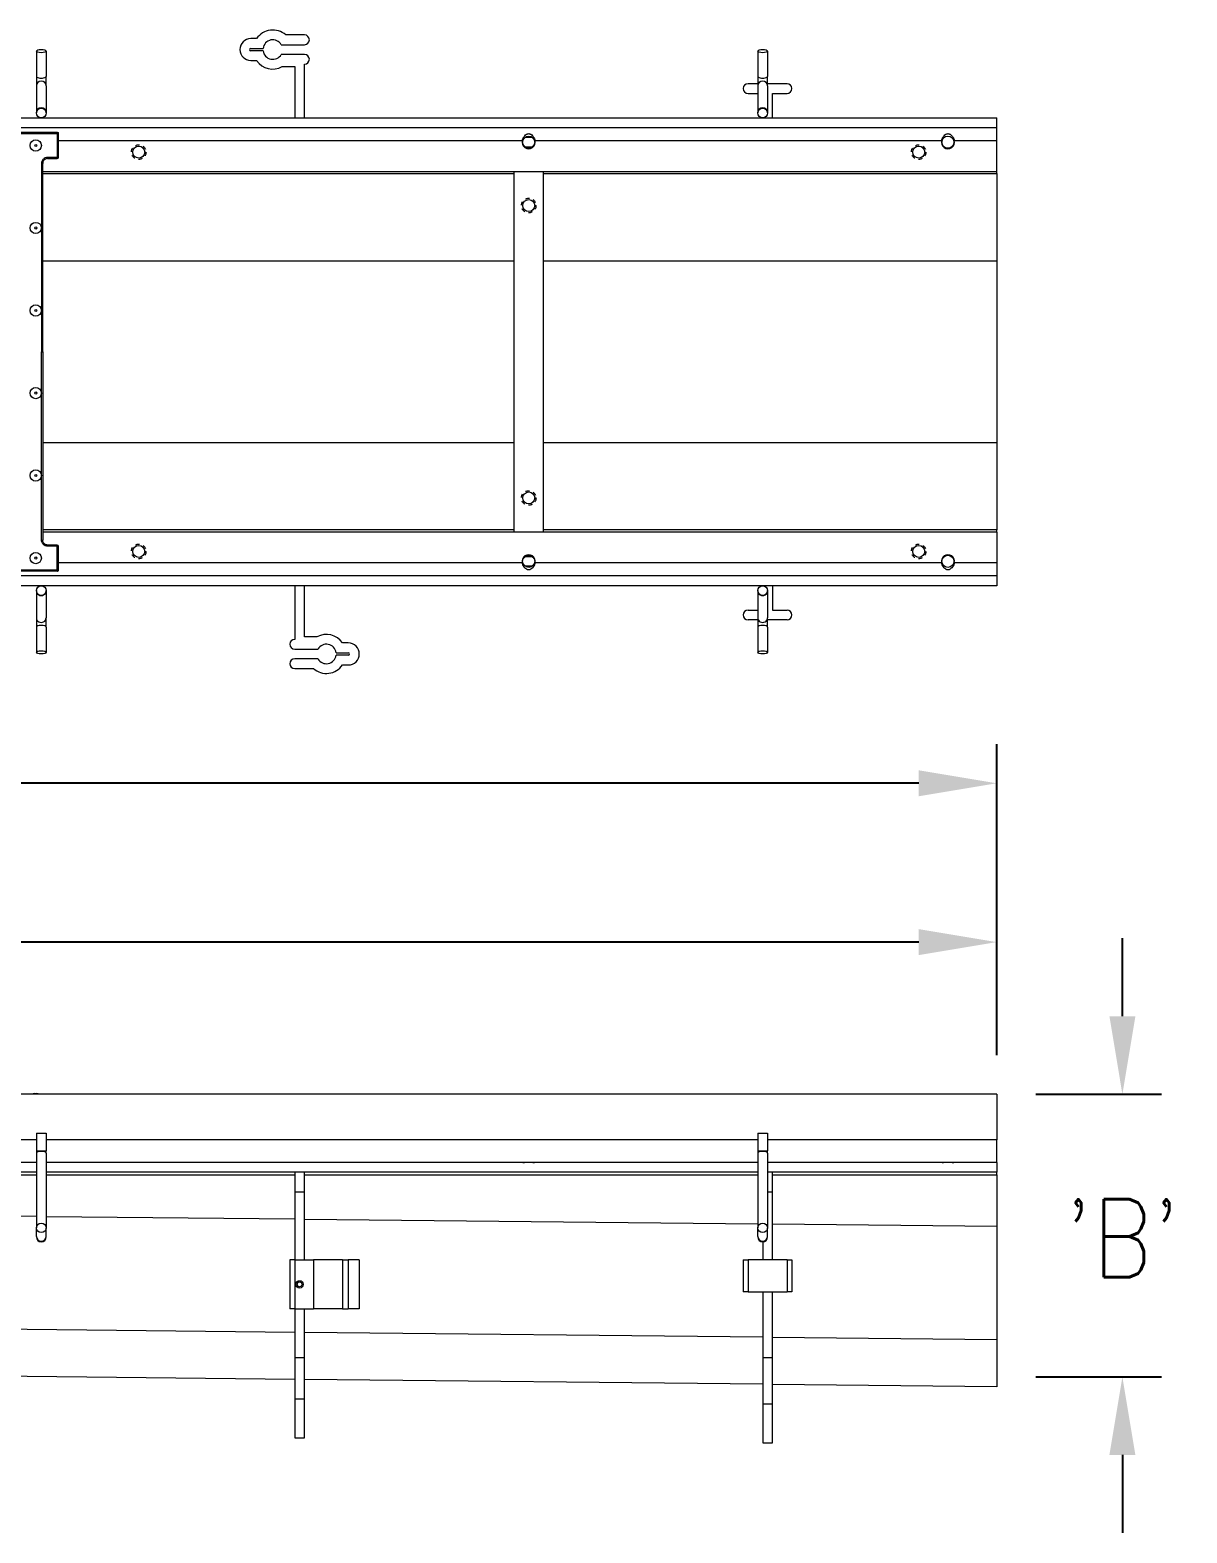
# Model space of a CAD drawing. Header units: inches. Extents: x -14 to 145, y 14 to 58.
# Drawn here: x 115.28 to 144.94, y 19.82 to 58.37 of the extents above; entities that cross this region are included whole.
import ezdxf

# ---------------------------------------------------------------- set-up
doc = ezdxf.new("R2010")
doc.units = ezdxf.units.IN
doc.header["$MEASUREMENT"] = 0
doc.linetypes.add('DASHED', pattern=[0.2067, 0.1654, -0.0413])
for name, color, linetype, lineweight in [('Hidden Narrow (ANSI)', 7, 'DASHED', 25), ('Visible (ANSI)', 7, 'Continuous', 50), ('Visible Narrow (ANSI)', 7, 'Continuous', 35)]:
    doc.layers.add(name, color=color, linetype=linetype, lineweight=lineweight)
doc.styles.add('Sales', font='romans.shx', dxfattribs={"width": 0.85})
doc.dimstyles.new('Sales', dxfattribs={"dimtxt": 1, "dimasz": 1, "dimexe": 0.5, "dimexo": 0.5, "dimgap": 0.09, "dimtad": 0, "dimtih": 1, "dimtoh": 1, "dimdec": 6, "dimzin": 0, "dimdsep": 46, "dimlunit": 5, "dimtxsty": 'Sales', "dimcen": 0, "dimclrd": 7, "dimclre": 7, "dimclrt": 7, "dimadec": 0, "dimazin": 0, "dimtfac": 0.85, "dimtdec": 6, "dimtix": 1, "dimtofl": 0, "dimtmove": 0, "dimatfit": 3, "dimfxl": 0, "dimtolj": 1, "dimtzin": 0, "dimarcsym": 0})

# ---------------------------------------------------------------- blocks, each defined once
blk = doc.blocks.new('*D6')
at = {"color": 7, "lineweight": -2}
for p, q in [((44.063, 32.075), (44.063, 35.977)), ((140.063, 32.075), (140.063, 35.977)), ((46.063, 34.977), (85.047, 34.977)), ((138.063, 34.977), (99.08, 34.977))]:
    blk.add_line(p, q, dxfattribs=at)
at = {"color": 7}
for points in [[(46.063, 35.31), (46.063, 34.643), (44.063, 34.977)], [(138.063, 35.31), (138.063, 34.643), (140.063, 34.977)]]:
    blk.add_solid(points, dxfattribs=at)
at = {"layer": 'Defpoints', "color": 0}
for p in [(140.063, 34.977), (44.063, 31.075), (140.063, 31.075)]:
    blk.add_point(p, dxfattribs=at)
at = {"color": 7, "lineweight": 0, "insert": (92.063, 34.977), "char_height": 2, "attachment_point": 5, "style": 'Sales'}
blk.add_mtext('\\A1;96 [2438]', dxfattribs=at)
blk = doc.blocks.new('*D7')
at = {"color": 7, "lineweight": -2}
for p, q in [((41.688, 30.075), (41.688, 40.05)), ((140.063, 32.075), (140.063, 40.05)), ((43.688, 39.05), (83.274, 39.05)), ((138.063, 39.05), (98.477, 39.05))]:
    blk.add_line(p, q, dxfattribs=at)
at = {"color": 7}
for points in [[(43.688, 39.383), (43.688, 38.716), (41.688, 39.05)], [(138.063, 39.383), (138.063, 38.716), (140.063, 39.05)]]:
    blk.add_solid(points, dxfattribs=at)
at = {"layer": 'Defpoints', "color": 0}
for p in [(140.063, 39.05), (140.063, 31.075), (41.688, 29.075)]:
    blk.add_point(p, dxfattribs=at)
at = {"color": 7, "lineweight": 0, "insert": (90.876, 39.05), "char_height": 2, "attachment_point": 5, "style": 'Sales'}
blk.add_mtext('\\A1;98{\\H0.850000x;\\S3/8;} [2499]', dxfattribs=at)
blk = doc.blocks.new('*D9')
at = {"color": 7, "lineweight": -2}
for p, q in [((143.287, 33.075), (143.287, 35.075)), ((141.063, 31.075), (144.287, 31.075)), ((141.063, 23.825), (144.287, 23.825)), ((143.287, 21.825), (143.287, 19.825))]:
    blk.add_line(p, q, dxfattribs=at)
at = {"color": 7}
for points in [[(142.954, 33.075), (143.62, 33.075), (143.287, 31.075)], [(142.954, 21.825), (143.62, 21.825), (143.287, 23.825)]]:
    blk.add_solid(points, dxfattribs=at)
at = {"layer": 'Defpoints', "color": 0}
for p in [(140.063, 31.075), (140.063, 23.825), (143.287, 23.825)]:
    blk.add_point(p, dxfattribs=at)
at = {"color": 7, "lineweight": 0, "insert": (143.287, 27.382), "char_height": 2, "attachment_point": 5, "style": 'Sales'}
blk.add_mtext("\\A1;'B'", dxfattribs=at)

msp = doc.modelspace()

# ---------------------------------------------------------------- linework, layer by layer
at = {"layer": 'Hidden Narrow (ANSI)', "lineweight": 0, "ltscale": 0.179413}
for centre in [(118.06318, 55.23621), (138.06318, 55.23621), (128.06318, 53.86621), (128.06318, 46.36621), (118.06318, 44.99621), (138.06318, 44.99621)]:
    msp.add_circle(centre, 0.1875, dxfattribs=at)
at = {"layer": 'Visible (ANSI)', "lineweight": 0}
for p, q in [((122.31318, 58.24121), (121.8314, 58.24121)), ((115.43818, 57.82656), (115.43818, 57.17555)), ((115.68818, 57.82656), (115.68818, 57.17555)), ((121.08729, 58.14746), (120.93818, 58.14746)), ((120.93818, 57.89746), (121.25265, 57.89746)), ((121.25265, 57.83496), (120.93818, 57.83496)), ((121.71719, 57.99121), (122.31318, 57.99121)), ((133.93818, 57.82656), (133.93818, 57.17555)), ((134.18818, 57.82656), (134.18818, 57.17555)), ((120.93818, 57.58496), (121.08729, 57.58496)), ((122.31318, 57.74121), (121.71719, 57.74121)), ((121.74275, 57.42871), (122.06318, 57.42871)), ((122.06318, 57.42871), (122.06318, 56.11621)), ((122.31318, 56.11621), (122.31318, 57.49121)), ((115.43818, 57.17555), (115.43818, 56.93773)), ((115.68818, 56.93773), (115.68818, 57.17555)), ((133.93818, 57.17555), (133.93818, 56.93773)), ((134.18818, 56.93773), (134.18818, 57.17555)), ((115.43818, 56.93773), (115.43818, 56.25116)), ((115.68818, 56.93773), (115.68818, 56.25116)), ((133.93818, 56.99121), (133.68818, 56.99121)), ((133.68818, 56.74121), (133.93818, 56.74121)), ((133.93818, 56.93773), (133.93818, 56.25116)), ((134.68818, 56.99121), (134.18818, 56.99121)), ((134.18818, 56.93773), (134.18818, 56.25116)), ((134.31318, 56.74121), (134.68818, 56.74121)), ((134.31318, 56.11621), (134.31318, 56.74121)), ((44.06318, 56.11621), (140.06318, 56.11621)), ((115.43818, 56.25116), (115.43818, 56.24121)), ((115.68818, 56.24121), (115.68818, 56.25116)), ((133.93818, 56.25116), (133.93818, 56.24121)), ((134.18818, 56.24121), (134.18818, 56.25116)), ((140.06318, 55.86621), (140.06318, 56.11621)), ((44.06318, 55.86621), (140.06318, 55.86621)), ((115.98199, 55.74121), (114.70901, 55.74121)), ((115.99928, 55.73561), (115.97488, 55.71121)), ((116.00488, 55.10199), (116.00488, 55.71581)), ((127.97153, 55.61621), (128.15484, 55.61621)), ((140.06318, 55.53221), (140.06318, 55.86621)), ((140.06318, 54.74121), (140.06318, 55.53221)), ((128.15484, 55.36621), (127.97153, 55.36621)), ((115.60231, 54.74121), (140.06318, 54.74121)), ((115.72723, 55.07199), (115.97488, 55.07199)), ((127.68818, 45.49121), (127.68818, 54.74121)), ((127.68818, 54.74121), (128.43818, 54.74121)), ((128.43818, 54.74121), (128.43818, 45.49121)), ((140.06318, 54.68549), (140.06318, 54.74121)), ((140.06318, 54.68549), (140.06318, 52.44765)), ((140.06318, 52.44765), (140.06318, 47.78477)), ((140.06318, 47.78477), (140.06318, 45.54693)), ((140.06318, 45.49121), (115.60231, 45.49121)), ((128.43818, 45.49121), (127.68818, 45.49121)), ((140.06318, 45.49121), (140.06318, 45.54693)), ((140.06318, 45.49121), (140.06318, 44.70021)), ((115.97488, 45.16043), (115.72723, 45.16043)), ((116.00488, 44.51661), (116.00488, 45.13043)), ((127.97153, 44.86621), (128.15484, 44.86621)), ((140.06318, 44.36621), (44.06318, 44.36621)), ((115.98199, 44.49121), (114.70901, 44.49121)), ((115.99928, 44.49681), (115.97488, 44.52121)), ((128.15484, 44.61621), (127.97153, 44.61621)), ((140.06318, 44.70021), (140.06318, 44.36621)), ((140.06318, 44.36621), (140.06318, 44.11621)), ((140.06318, 44.11621), (44.06318, 44.11621)), ((115.43818, 43.99121), (115.43818, 43.98126)), ((115.43818, 43.98126), (115.43818, 43.2947)), ((115.68818, 43.98126), (115.68818, 43.99121)), ((115.68818, 43.98126), (115.68818, 43.2947)), ((122.06318, 44.11621), (122.06318, 42.74121)), ((122.31318, 42.80371), (122.31318, 44.11621)), ((133.93818, 43.99121), (133.93818, 43.98126)), ((133.93818, 43.98126), (133.93818, 43.2947)), ((134.18818, 43.98126), (134.18818, 43.99121)), ((134.18818, 43.98126), (134.18818, 43.2947)), ((134.31318, 44.11621), (134.31318, 43.49121)), ((115.43818, 43.2947), (115.43818, 43.05688)), ((115.68818, 43.05688), (115.68818, 43.2947)), ((133.68818, 43.49121), (133.93818, 43.49121)), ((133.93818, 43.24121), (133.68818, 43.24121)), ((133.93818, 43.2947), (133.93818, 43.05688)), ((134.18818, 43.05688), (134.18818, 43.2947)), ((134.68818, 43.24121), (134.18818, 43.24121)), ((134.31318, 43.49121), (134.68818, 43.49121)), ((115.43818, 43.05688), (115.43818, 42.40586)), ((115.68818, 43.05688), (115.68818, 42.40586)), ((122.63362, 42.80371), (122.31318, 42.80371)), ((133.93818, 43.05688), (133.93818, 42.40586)), ((134.18818, 43.05688), (134.18818, 42.40586)), ((122.06318, 42.49121), (122.65918, 42.49121)), ((123.12372, 42.39746), (123.43818, 42.39746)), ((123.43818, 42.64746), (123.28908, 42.64746)), ((122.65918, 42.24121), (122.06318, 42.24121)), ((123.43818, 42.33496), (123.12372, 42.33496)), ((123.28908, 42.08496), (123.43818, 42.08496)), ((122.06318, 41.99121), (122.54497, 41.99121)), ((140.06318, 31.07471), (44.06318, 31.07471)), ((115.39541, 31.09471), (115.45217, 31.09471)), ((140.06318, 31.07471), (140.06318, 29.90871)), ((115.43818, 30.07471), (115.68818, 30.07471)), ((115.43818, 30.07471), (115.43818, 29.6263)), ((115.68818, 30.07471), (115.68818, 29.6263)), ((133.93818, 30.07471), (134.18818, 30.07471)), ((133.93818, 30.07471), (133.93818, 29.6263)), ((134.18818, 30.07471), (134.18818, 29.6263)), ((140.06318, 29.32471), (140.06318, 29.90871)), ((115.43818, 29.32471), (92.68818, 29.32471)), ((115.43818, 29.6263), (115.43818, 29.56603)), ((115.43818, 29.56603), (115.43818, 27.64719)), ((115.68818, 29.56603), (115.68818, 29.6263)), ((115.68818, 29.56603), (115.68818, 27.64719)), ((133.93818, 29.32471), (115.68818, 29.32471)), ((133.93818, 29.6263), (133.93818, 29.56603)), ((133.93818, 29.56603), (133.93818, 27.64719)), ((134.18818, 29.56603), (134.18818, 29.6263)), ((134.18818, 29.56603), (134.18818, 27.64719)), ((140.06318, 29.32471), (134.18818, 29.32471)), ((140.06318, 29.32471), (140.06318, 29.07471)), ((115.43818, 29.07471), (110.31318, 29.07471)), ((122.06318, 29.07471), (115.68818, 29.07471)), ((122.06318, 29.07471), (122.06318, 28.57471)), ((122.31318, 29.07471), (122.06318, 29.07471)), ((133.93818, 29.07471), (122.31318, 29.07471)), ((122.31318, 28.57471), (122.31318, 29.07471)), ((134.31318, 29.07471), (134.18818, 29.07471)), ((140.06318, 29.07471), (134.31318, 29.07471)), ((134.31318, 28.57471), (134.31318, 29.07471)), ((140.06318, 29.01221), (140.06318, 29.07471)), ((140.06318, 29.01221), (140.06318, 27.68053)), ((122.06318, 28.57471), (122.06318, 26.82471)), ((122.06318, 28.57471), (122.31318, 28.57471)), ((122.31318, 26.82471), (122.31318, 28.57471)), ((134.18818, 28.57471), (134.31318, 28.57471)), ((134.31318, 26.82471), (134.31318, 28.57471)), ((115.43818, 27.93737), (110.31318, 27.99083)), ((122.06318, 27.86827), (115.68818, 27.93477)), ((133.93818, 27.74442), (122.31318, 27.86567)), ((115.43818, 27.4262), (115.43818, 27.64719)), ((115.43818, 27.4262), (115.43818, 27.41625)), ((115.68818, 27.4262), (115.68818, 27.64719)), ((115.68818, 27.41625), (115.68818, 27.4262)), ((133.93818, 27.4262), (133.93818, 27.64719)), ((133.93818, 27.4262), (133.93818, 27.41625)), ((134.18818, 27.4262), (134.18818, 27.64719)), ((134.18818, 27.41625), (134.18818, 27.4262)), ((140.06318, 27.68053), (134.31318, 27.7405)), ((140.06318, 27.68053), (140.06318, 24.77942)), ((134.06318, 27.29125), (134.06318, 26.82471)), ((122.06318, 26.82471), (121.93818, 26.82471)), ((121.93818, 26.82471), (121.93818, 25.57471)), ((122.06318, 26.82471), (122.54497, 26.82471)), ((122.54497, 26.82471), (122.54497, 25.57471)), ((123.28908, 26.82471), (122.54497, 26.82471)), ((123.28908, 26.82471), (123.28908, 25.57471)), ((123.28908, 26.82471), (123.43818, 26.82471)), ((123.71943, 26.82471), (123.43818, 26.82471)), ((123.71943, 26.82471), (123.71943, 25.57471)), ((133.56318, 26.82471), (133.68818, 26.82471)), ((133.56318, 26.82471), (133.56318, 26.01221)), ((134.68818, 26.82471), (133.68818, 26.82471)), ((134.68818, 26.82471), (134.81318, 26.82471)), ((134.81318, 26.82471), (134.81318, 26.01221)), ((133.68818, 26.01221), (133.56318, 26.01221)), ((133.68818, 26.01221), (134.68818, 26.01221)), ((134.06318, 26.01221), (134.06318, 24.32471)), ((134.31318, 24.32471), (134.31318, 26.01221)), ((134.81318, 26.01221), (134.68818, 26.01221)), ((122.06318, 25.57471), (121.93818, 25.57471)), ((122.06318, 25.57471), (122.06318, 24.32471)), ((122.06318, 25.57471), (122.54497, 25.57471)), ((122.31318, 24.32471), (122.31318, 25.57471)), ((123.28908, 25.57471), (122.54497, 25.57471)), ((123.28908, 25.57471), (123.43818, 25.57471)), ((123.71943, 25.57471), (123.43818, 25.57471)), ((140.06318, 24.77942), (140.06318, 23.57471)), ((122.06318, 24.32471), (122.06318, 23.26115)), ((122.06318, 24.32471), (122.31318, 24.32471)), ((122.31318, 23.26115), (122.31318, 24.32471)), ((134.06318, 24.32471), (134.06318, 23.13599)), ((134.06318, 24.32471), (134.31318, 24.32471)), ((134.31318, 23.13599), (134.31318, 24.32471)), ((122.06318, 23.76245), (110.31318, 23.88501)), ((134.06318, 23.63729), (122.31318, 23.75984)), ((140.06318, 23.57471), (134.31318, 23.63468)), ((122.06318, 23.26115), (122.06318, 22.26115)), ((122.06318, 23.26115), (122.31318, 23.26115)), ((122.31318, 22.26115), (122.31318, 23.26115)), ((134.06318, 23.13599), (134.06318, 22.13599)), ((134.06318, 23.13599), (134.31318, 23.13599)), ((134.31318, 22.13599), (134.31318, 23.13599)), ((122.06318, 22.26115), (122.31318, 22.26115)), ((134.06318, 22.13599), (134.31318, 22.13599))]:
    msp.add_line(p, q, dxfattribs=at)
for centre, radius in [((115.56318, 56.24121), 0.125), ((134.06318, 56.24121), 0.125), ((115.42379, 55.40621), 0.145), ((128.06318, 55.49121), 0.155), ((138.81318, 55.49121), 0.155), ((118.06318, 55.23621), 0.1535), ((138.06318, 55.23621), 0.1535), ((128.06318, 53.86621), 0.1535), ((115.42379, 53.29021), 0.145), ((115.42379, 51.17421), 0.145), ((115.42379, 49.05821), 0.145), ((115.42379, 46.94221), 0.145), ((128.06318, 46.36621), 0.1535), ((118.06318, 44.99621), 0.1535), ((138.06318, 44.99621), 0.1535), ((115.42379, 44.82621), 0.145), ((128.06318, 44.74121), 0.155), ((138.81318, 44.74121), 0.155), ((115.56318, 43.99121), 0.125), ((134.06318, 43.99121), 0.125), ((122.18818, 26.19971), 0.09375), ((122.18818, 26.19971), 0.0625)]:
    msp.add_circle(centre, radius, dxfattribs=at)
for centre, radius, start, end in [((121.50068, 57.86621), 0.5, 48.590378, 145.771134), ((122.31318, 58.11621), 0.125, 270, 90), ((120.93818, 57.86621), 0.28125, 90, 270), ((120.93818, 57.86621), 0.03125, 90, 270), ((121.50068, 57.86621), 0.25, 30, 172.819244), ((121.50068, 57.86621), 0.25, 187.180756, 330), ((121.50068, 57.86621), 0.5, 214.228866, 298.955024), ((122.31318, 57.61621), 0.125, 270, 90), ((133.68818, 56.86621), 0.125, 90, 270), ((134.68818, 56.86621), 0.125, 270, 90), ((128.06318, 55.49121), 0.169, 165.959366, 14.040634), ((138.81318, 55.49121), 0.169, 165.959366, 14.040634), ((115.97488, 55.10199), 0.03, 270, 0), ((115.97488, 45.13043), 0.03, 0, 90), ((128.06318, 44.74121), 0.169, 345.959366, 194.040634), ((138.81318, 44.74121), 0.169, 345.959366, 194.040634), ((133.68818, 43.36621), 0.125, 90, 270), ((134.68818, 43.36621), 0.125, 270, 90), ((122.87568, 42.36621), 0.5, 34.228866, 118.955024), ((122.06318, 42.61621), 0.125, 90, 270), ((122.87568, 42.36621), 0.25, 7.180756, 150), ((123.43818, 42.36621), 0.28125, 270, 90), ((123.43818, 42.36621), 0.03125, 270, 90), ((122.06318, 42.11621), 0.125, 90, 270), ((122.87568, 42.36621), 0.5, 228.590378, 325.771134), ((122.87568, 42.36621), 0.25, 210, 352.819244), ((115.39541, 30.96971), 0.125, 90, 122.85988), ((115.45217, 30.96971), 0.125, 57.14012, 90), ((115.56318, 27.41625), 0.125, 180, 0), ((134.06318, 27.41625), 0.125, 180, 0)]:
    msp.add_arc(centre, radius, start, end, dxfattribs=at)
for centre, major_axis, ratio in [((115.56318, 57.82656), (0.125, 0), 0.32143947), ((134.06318, 57.82656), (0.125, 0), 0.32143947), ((115.56318, 42.40586), (-0.125, 0), 0.32143947), ((134.06318, 42.40586), (-0.125, 0), 0.32143947), ((115.56318, 27.64719), (-0.125, 0), 0.94693013), ((134.06318, 27.64719), (-0.125, 0), 0.94693013)]:
    msp.add_ellipse(centre, major_axis=major_axis, ratio=ratio, dxfattribs=at)
for centre, major_axis, start_param, end_param in [((115.97488, 55.71146), (0.01086, 0.03461), 5.08292185, 5.70373003), ((115.97488, 44.52096), (0.01086, -0.03461), 0.57945528, 1.20026345)]:
    msp.add_ellipse(centre, major_axis=major_axis, ratio=0.80795752, start_param=start_param, end_param=end_param, dxfattribs=at)
for points, knots in [([(115.98199, 55.74121), (115.98235, 55.74121), (115.98273, 55.7412), (115.98507, 55.74111), (115.98721, 55.7408), (115.99249, 55.73951), (115.99622, 55.73792), (115.99928, 55.73561)], [0.0170382759, 0.0170382759, 0.0170382759, 0.0170382759, 0.021207407, 0.021207407, 0.042414814, 0.042414814, 0.078548741, 0.078548741, 0.078548741, 0.078548741]), ([(127.89924, 55.53221), (127.90073, 55.53817), (127.9024, 55.54411), (127.91016, 55.56874), (127.91848, 55.58837), (127.93914, 55.62475), (127.95145, 55.64153), (127.9768, 55.66919), (127.99197, 55.68257), (128.01706, 55.69757), (128.02582, 55.70174), (128.04402, 55.70758), (128.05347, 55.70924), (128.0729, 55.70924), (128.08235, 55.70758), (128.10055, 55.70174), (128.10931, 55.69757), (128.1344, 55.68257), (128.14957, 55.66919), (128.17492, 55.64153), (128.18723, 55.62475), (128.20788, 55.58837), (128.21621, 55.56874), (128.22397, 55.54411), (128.22564, 55.53817), (128.22713, 55.53221)], [2.14544767, 2.14544767, 2.14544767, 2.14544767, 2.19275824, 2.19275824, 2.34254404, 2.34254404, 2.49232984, 2.49232984, 2.64042902, 2.64042902, 2.71447861, 2.71447861, 2.7885282, 2.7885282, 2.86257779, 2.86257779, 2.93662738, 2.93662738, 3.08472656, 3.08472656, 3.23451236, 3.23451236, 3.38429816, 3.38429816, 3.43160872, 3.43160872, 3.43160872, 3.43160872]), ([(138.64924, 55.53221), (138.65073, 55.53817), (138.6524, 55.54411), (138.66016, 55.56874), (138.66848, 55.58837), (138.68914, 55.62475), (138.70145, 55.64153), (138.7268, 55.66919), (138.74197, 55.68257), (138.76706, 55.69757), (138.77582, 55.70174), (138.79402, 55.70758), (138.80347, 55.70924), (138.8229, 55.70924), (138.83235, 55.70758), (138.85055, 55.70174), (138.85931, 55.69757), (138.8844, 55.68257), (138.89957, 55.66919), (138.92492, 55.64153), (138.93723, 55.62475), (138.95788, 55.58837), (138.96621, 55.56874), (138.97397, 55.54411), (138.97564, 55.53817), (138.97713, 55.53221)], [2.14544767, 2.14544767, 2.14544767, 2.14544767, 2.19275824, 2.19275824, 2.34254404, 2.34254404, 2.49232984, 2.49232984, 2.64042902, 2.64042902, 2.71447861, 2.71447861, 2.7885282, 2.7885282, 2.86257779, 2.86257779, 2.93662738, 2.93662738, 3.08472656, 3.08472656, 3.23451236, 3.23451236, 3.38429816, 3.38429816, 3.43160872, 3.43160872, 3.43160872, 3.43160872]), ([(115.72723, 55.07199), (115.71421, 55.07199), (115.70116, 55.06994), (115.67633, 55.06192), (115.66453, 55.05595), (115.64326, 55.04054), (115.63395, 55.03126), (115.61849, 55.01003), (115.61249, 54.99826), (115.60439, 54.97338), (115.60231, 54.96017), (115.60231, 54.94715)], [0, 0, 0, 0, 0.12296441, 0.12296441, 0.245928821, 0.245928821, 0.368893231, 0.368893231, 0.491857641, 0.491857641, 0.614822051, 0.614822051, 0.614822051, 0.614822051]), ([(115.60267, 50.11621), (115.60267, 50.43827), (115.60266, 50.76034), (115.60263, 51.40446), (115.6026, 51.72653), (115.60254, 52.37065), (115.6025, 52.69272), (115.60243, 53.33684), (115.60239, 53.65891), (115.60234, 54.30303), (115.60232, 54.62509), (115.60231, 54.94715)], [-12.27059183, -12.27059183, -12.27059183, -12.27059183, -9.81647347, -9.81647347, -7.3623551, -7.3623551, -4.90823673, -4.90823673, -2.45411837, -2.45411837, 0, 0, 0, 0]), ([(115.60267, 50.11621), (115.60267, 49.79415), (115.60266, 49.47208), (115.60263, 48.82796), (115.6026, 48.5059), (115.60254, 47.86177), (115.6025, 47.53971), (115.60243, 46.89558), (115.60239, 46.57352), (115.60234, 45.92939), (115.60232, 45.60733), (115.60231, 45.28527)], [-12.27059183, -12.27059183, -12.27059183, -12.27059183, -9.81647347, -9.81647347, -7.3623551, -7.3623551, -4.90823673, -4.90823673, -2.45411837, -2.45411837, 0, 0, 0, 0]), ([(115.72723, 45.16043), (115.71421, 45.16043), (115.70116, 45.16248), (115.67633, 45.17051), (115.66453, 45.17648), (115.64326, 45.19188), (115.63395, 45.20117), (115.61849, 45.22239), (115.61249, 45.23416), (115.60439, 45.25904), (115.60231, 45.27226), (115.60231, 45.28527)], [0, 0, 0, 0, 0.12296441, 0.12296441, 0.245928821, 0.245928821, 0.368893231, 0.368893231, 0.491857641, 0.491857641, 0.614822051, 0.614822051, 0.614822051, 0.614822051]), ([(115.98199, 44.49121), (115.98235, 44.49121), (115.98273, 44.49122), (115.98507, 44.49132), (115.98721, 44.49162), (115.99249, 44.49291), (115.99622, 44.49451), (115.99928, 44.49681)], [0.0170382759, 0.0170382759, 0.0170382759, 0.0170382759, 0.021207407, 0.021207407, 0.042414814, 0.042414814, 0.078548741, 0.078548741, 0.078548741, 0.078548741]), ([(128.22713, 44.70021), (128.22564, 44.69426), (128.22397, 44.68832), (128.21621, 44.66368), (128.20788, 44.64406), (128.18723, 44.60768), (128.17492, 44.5909), (128.14957, 44.56324), (128.1344, 44.54986), (128.10931, 44.53485), (128.10055, 44.53068), (128.08235, 44.52484), (128.0729, 44.52319), (128.05347, 44.52319), (128.04402, 44.52484), (128.02582, 44.53068), (128.01706, 44.53485), (127.99197, 44.54986), (127.9768, 44.56324), (127.95145, 44.5909), (127.93914, 44.60768), (127.91848, 44.64406), (127.91016, 44.66368), (127.9024, 44.68832), (127.90073, 44.69426), (127.89924, 44.70021)], [2.14544767, 2.14544767, 2.14544767, 2.14544767, 2.19275824, 2.19275824, 2.34254404, 2.34254404, 2.49232984, 2.49232984, 2.64042902, 2.64042902, 2.71447861, 2.71447861, 2.7885282, 2.7885282, 2.86257779, 2.86257779, 2.93662738, 2.93662738, 3.08472656, 3.08472656, 3.23451236, 3.23451236, 3.38429816, 3.38429816, 3.43160872, 3.43160872, 3.43160872, 3.43160872]), ([(138.97713, 44.70021), (138.97564, 44.69426), (138.97397, 44.68832), (138.96621, 44.66368), (138.95788, 44.64406), (138.93723, 44.60768), (138.92492, 44.5909), (138.89957, 44.56324), (138.8844, 44.54986), (138.85931, 44.53485), (138.85055, 44.53068), (138.83235, 44.52484), (138.8229, 44.52319), (138.80347, 44.52319), (138.79402, 44.52484), (138.77582, 44.53068), (138.76706, 44.53485), (138.74197, 44.54986), (138.7268, 44.56324), (138.70145, 44.5909), (138.68914, 44.60768), (138.66848, 44.64406), (138.66016, 44.66368), (138.6524, 44.68832), (138.65073, 44.69426), (138.64924, 44.70021)], [2.14544767, 2.14544767, 2.14544767, 2.14544767, 2.19275824, 2.19275824, 2.34254404, 2.34254404, 2.49232984, 2.49232984, 2.64042902, 2.64042902, 2.71447861, 2.71447861, 2.7885282, 2.7885282, 2.86257779, 2.86257779, 2.93662738, 2.93662738, 3.08472656, 3.08472656, 3.23451236, 3.23451236, 3.38429816, 3.38429816, 3.43160872, 3.43160872, 3.43160872, 3.43160872]), ([(127.91371, 29.32471), (127.9154, 29.32471), (127.91749, 29.32481), (127.92784, 29.32559), (127.93973, 29.32711), (127.96719, 29.33036), (127.98461, 29.3323), (128.02283, 29.33512), (128.04364, 29.33594), (128.06318, 29.33594), (128.08269, 29.33594), (128.10347, 29.33512), (128.14164, 29.33231), (128.15904, 29.33038), (128.18653, 29.32713), (128.19846, 29.3256), (128.20886, 29.32481), (128.21096, 29.32471), (128.21266, 29.32471)], [-0.492506989, -0.492506989, -0.492506989, -0.492506989, -0.446228335, -0.446228335, -0.297869502, -0.297869502, -0.148934751, -0.148934751, 0, 0, 0, 0.148665911, 0.148665911, 0.297331822, 0.297331822, 0.445959646, 0.445959646, 0.492496688, 0.492496688, 0.492496688, 0.492496688]), ([(138.66371, 29.32471), (138.66541, 29.32471), (138.66751, 29.32481), (138.6779, 29.3256), (138.68984, 29.32713), (138.71733, 29.33038), (138.73473, 29.33231), (138.7729, 29.33512), (138.79367, 29.33594), (138.81318, 29.33594), (138.83273, 29.33594), (138.85354, 29.33512), (138.89176, 29.3323), (138.90918, 29.33036), (138.93663, 29.32711), (138.94853, 29.32559), (138.95888, 29.32481), (138.96097, 29.32471), (138.96266, 29.32471)], [-0.492496688, -0.492496688, -0.492496688, -0.492496688, -0.445959646, -0.445959646, -0.297331822, -0.297331822, -0.148665911, -0.148665911, 0, 0, 0, 0.148934751, 0.148934751, 0.297869502, 0.297869502, 0.446228335, 0.446228335, 0.492506989, 0.492506989, 0.492506989, 0.492506989])]:
    msp.add_open_spline(points, degree=3, knots=knots, dxfattribs=at)
at = {"layer": 'Visible Narrow (ANSI)', "lineweight": 0}
for p, q in [((114.71346, 55.71121), (115.97488, 55.71121)), ((115.97488, 55.71121), (115.97488, 55.10199)), ((116.00488, 55.53221), (127.89924, 55.53221)), ((128.22713, 55.53221), (138.64924, 55.53221)), ((138.97713, 55.53221), (140.06318, 55.53221)), ((115.57231, 54.94715), (115.60231, 54.94715)), ((115.97488, 55.10199), (115.72723, 55.10199)), ((115.72723, 55.10199), (115.72723, 55.07199)), ((115.97488, 55.10199), (116.00488, 55.10199)), ((115.97488, 55.07199), (115.97488, 55.10199)), ((115.60232, 54.68549), (127.68818, 54.68549)), ((128.43818, 54.68549), (140.06318, 54.68549)), ((115.60253, 52.44765), (127.68818, 52.44765)), ((128.43818, 52.44765), (140.06318, 52.44765)), ((127.68818, 47.78477), (115.60253, 47.78477)), ((140.06318, 47.78477), (128.43818, 47.78477)), ((127.68818, 45.54693), (115.60232, 45.54693)), ((140.06318, 45.54693), (128.43818, 45.54693)), ((115.57231, 45.28527), (115.60231, 45.28527)), ((115.72723, 45.13043), (115.72723, 45.16043)), ((115.97488, 45.13043), (115.72723, 45.13043)), ((115.97488, 45.16043), (115.97488, 45.13043)), ((115.97488, 44.52121), (115.97488, 45.13043)), ((115.97488, 45.13043), (116.00488, 45.13043)), ((114.71346, 44.52121), (115.97488, 44.52121)), ((127.89924, 44.70021), (116.00488, 44.70021)), ((138.64924, 44.70021), (128.22713, 44.70021)), ((140.06318, 44.70021), (138.97713, 44.70021)), ((115.43818, 29.90871), (92.68818, 29.90871)), ((133.93818, 29.90871), (115.68818, 29.90871)), ((140.06318, 29.90871), (134.18818, 29.90871)), ((115.43818, 29.6263), (115.68818, 29.6263)), ((133.93818, 29.6263), (134.18818, 29.6263)), ((110.31318, 29.01221), (115.43818, 29.01221)), ((115.68818, 29.01221), (122.06318, 29.01221)), ((122.31318, 29.01221), (133.93818, 29.01221)), ((134.31318, 29.01221), (140.06318, 29.01221)), ((122.06318, 26.82471), (122.06318, 25.57471)), ((123.43818, 26.82471), (123.43818, 25.57471)), ((133.68818, 26.82471), (133.68818, 26.01221)), ((134.68818, 26.82471), (134.68818, 26.01221)), ((122.06318, 24.96716), (110.31318, 25.08972)), ((134.06318, 24.842), (122.31318, 24.96455)), ((140.06318, 24.77942), (134.31318, 24.83939))]:
    msp.add_line(p, q, dxfattribs=at)
for centre in [(115.42379, 55.40621), (115.42379, 53.29021), (115.42379, 51.17421), (115.42379, 49.05821), (115.42379, 46.94221), (115.42379, 44.82621)]:
    msp.add_circle(centre, 0.02838, dxfattribs=at)
for centre, major_axis, ratio, start_param, end_param in [((115.56318, 57.17555), (0.125, 0), 0.32143947, 3.14159265, 6.28318531), ((115.56318, 56.93773), (0.125, 0), 0.94693013, 0, 3.14159265), ((134.06318, 57.17555), (0.125, 0), 0.32143947, 3.14159265, 6.28318531), ((134.06318, 56.93773), (0.125, 0), 0.94693013, 0, 3.14159265), ((115.56318, 56.25116), (0.125, 0), 0.94693013, 0, 3.14159265), ((134.06318, 56.25116), (0.125, 0), 0.94693013, 0, 3.14159265), ((115.56318, 43.98126), (0.125, 0), 0.94693013, 3.14159265, 6.28318531), ((134.06318, 43.98126), (0.125, 0), 0.94693013, 3.14159265, 6.28318531), ((115.56318, 43.2947), (0.125, 0), 0.94693013, 3.14159265, 6.28318531), ((134.06318, 43.2947), (0.125, 0), 0.94693013, 3.14159265, 6.28318531), ((115.56318, 43.05688), (0.125, 0), 0.32143947, 0, 3.14159265), ((134.06318, 43.05688), (0.125, 0), 0.32143947, 0, 3.14159265), ((115.56318, 29.56603), (0.125, 0), 0.32143947, 0, 3.14159265), ((134.06318, 29.56603), (0.125, 0), 0.32143947, 0, 3.14159265), ((115.56318, 27.4262), (-0.125, 0), 0.94693013, 0, 3.14159265), ((134.06318, 27.4262), (-0.125, 0), 0.94693013, 0, 3.14159265)]:
    msp.add_ellipse(centre, major_axis=major_axis, ratio=ratio, start_param=start_param, end_param=end_param, dxfattribs=at)
for points, knots in [([(115.72723, 55.10199), (115.70646, 55.10199), (115.68559, 55.09774), (115.64842, 55.08192), (115.63156, 55.07054), (115.60012, 55.03912), (115.58676, 55.01709), (115.57468, 54.97837), (115.57231, 54.96265), (115.57231, 54.94715)], [0, 0, 0, 0, 0.158272852, 0.158272852, 0.307808565, 0.307808565, 0.496739941, 0.496739941, 0.614822051, 0.614822051, 0.614822051, 0.614822051]), ([(115.57231, 54.94715), (115.57232, 54.4592), (115.57236, 53.97125), (115.57245, 53.16609), (115.57248, 52.84889), (115.57252, 52.53168), (115.57256, 52.1291), (115.5726, 51.72653), (115.57265, 50.92137), (115.57267, 50.51879), (115.57267, 50.11621)], [0, 0, 0, 0, 3.71819665, 3.71819665, 6.13529592, 6.13529592, 6.13529592, 9.20294387, 9.20294387, 12.27059183, 12.27059183, 12.27059183, 12.27059183]), ([(115.57231, 45.28527), (115.57232, 45.77322), (115.57236, 46.26117), (115.57245, 47.06633), (115.57248, 47.38354), (115.57252, 47.70074), (115.57256, 48.10332), (115.5726, 48.5059), (115.57265, 49.31105), (115.57267, 49.71363), (115.57267, 50.11621)], [0, 0, 0, 0, 3.71819665, 3.71819665, 6.13529592, 6.13529592, 6.13529592, 9.20294387, 9.20294387, 12.27059183, 12.27059183, 12.27059183, 12.27059183]), ([(115.57267, 50.11621), (115.57658, 50.11621), (115.58045, 50.11621), (115.58767, 50.11621), (115.59096, 50.11621), (115.59652, 50.11621), (115.59874, 50.11621), (115.60113, 50.11621), (115.60177, 50.11621), (115.6025, 50.11621), (115.60267, 50.11621), (115.60267, 50.11621)], [0, 0, 0, 0, 0.029767109, 0.029767109, 0.059534218, 0.059534218, 0.089301327, 0.089301327, 0.106047728, 0.106047728, 0.120007295, 0.120007295, 0.120007295, 0.120007295]), ([(115.72723, 45.13043), (115.70646, 45.13043), (115.68559, 45.13468), (115.64842, 45.1505), (115.63156, 45.16188), (115.60012, 45.1933), (115.58676, 45.21533), (115.57468, 45.25405), (115.57231, 45.26977), (115.57231, 45.28527)], [0, 0, 0, 0, 0.158272852, 0.158272852, 0.307808565, 0.307808565, 0.496739941, 0.496739941, 0.614822051, 0.614822051, 0.614822051, 0.614822051])]:
    msp.add_open_spline(points, degree=3, knots=knots, dxfattribs=at)

# ---------------------------------------------------------------- dimensions: what is measured, and where the dimension line sits
at = {"lineweight": 0}
dim = msp.add_linear_dim(base=(140.06318, 39.04955), p1=(41.68818, 29.07471), p2=(140.06318, 31.07471), dimstyle='Sales', override={"dimtxt": 2, "dimasz": 2, "dimexe": 1, "dimexo": 1, "dimgap": 0.5, "dimdec": 4, "dimtdec": 4}, dxfattribs=at)
dim.commit()
dim.dimension.update_dxf_attribs({"geometry": '*D7', "text_midpoint": (90.87568, 39.04955), "dimtype": 160})
dim = msp.add_linear_dim(base=(140.06318, 34.9768), p1=(44.06318, 31.07471), p2=(140.06318, 31.07471), dimstyle='Sales', override={"dimtxt": 2, "dimasz": 2, "dimexe": 1, "dimexo": 1, "dimgap": 0.5, "dimdec": 4, "dimtdec": 4}, dxfattribs=at)
dim.commit()
dim.dimension.update_dxf_attribs({"geometry": '*D6', "text_midpoint": (92.06318, 34.9768)})
dim = msp.add_linear_dim(base=(143.28707, 23.82472), p1=(140.06318, 31.07471), p2=(140.06318, 23.82472), angle=90, text="'B'", dimstyle='Sales', override={"dimtxt": 2, "dimasz": 2, "dimexe": 1, "dimexo": 1, "dimgap": 0.5, "dimdec": 4, "dimtdec": 4}, dxfattribs=at)
dim.commit()
dim.dimension.update_dxf_attribs({"geometry": '*D9', "text_midpoint": (143.28707, 27.38162), "dimtype": 160})

doc.saveas('drawing.dxf')
